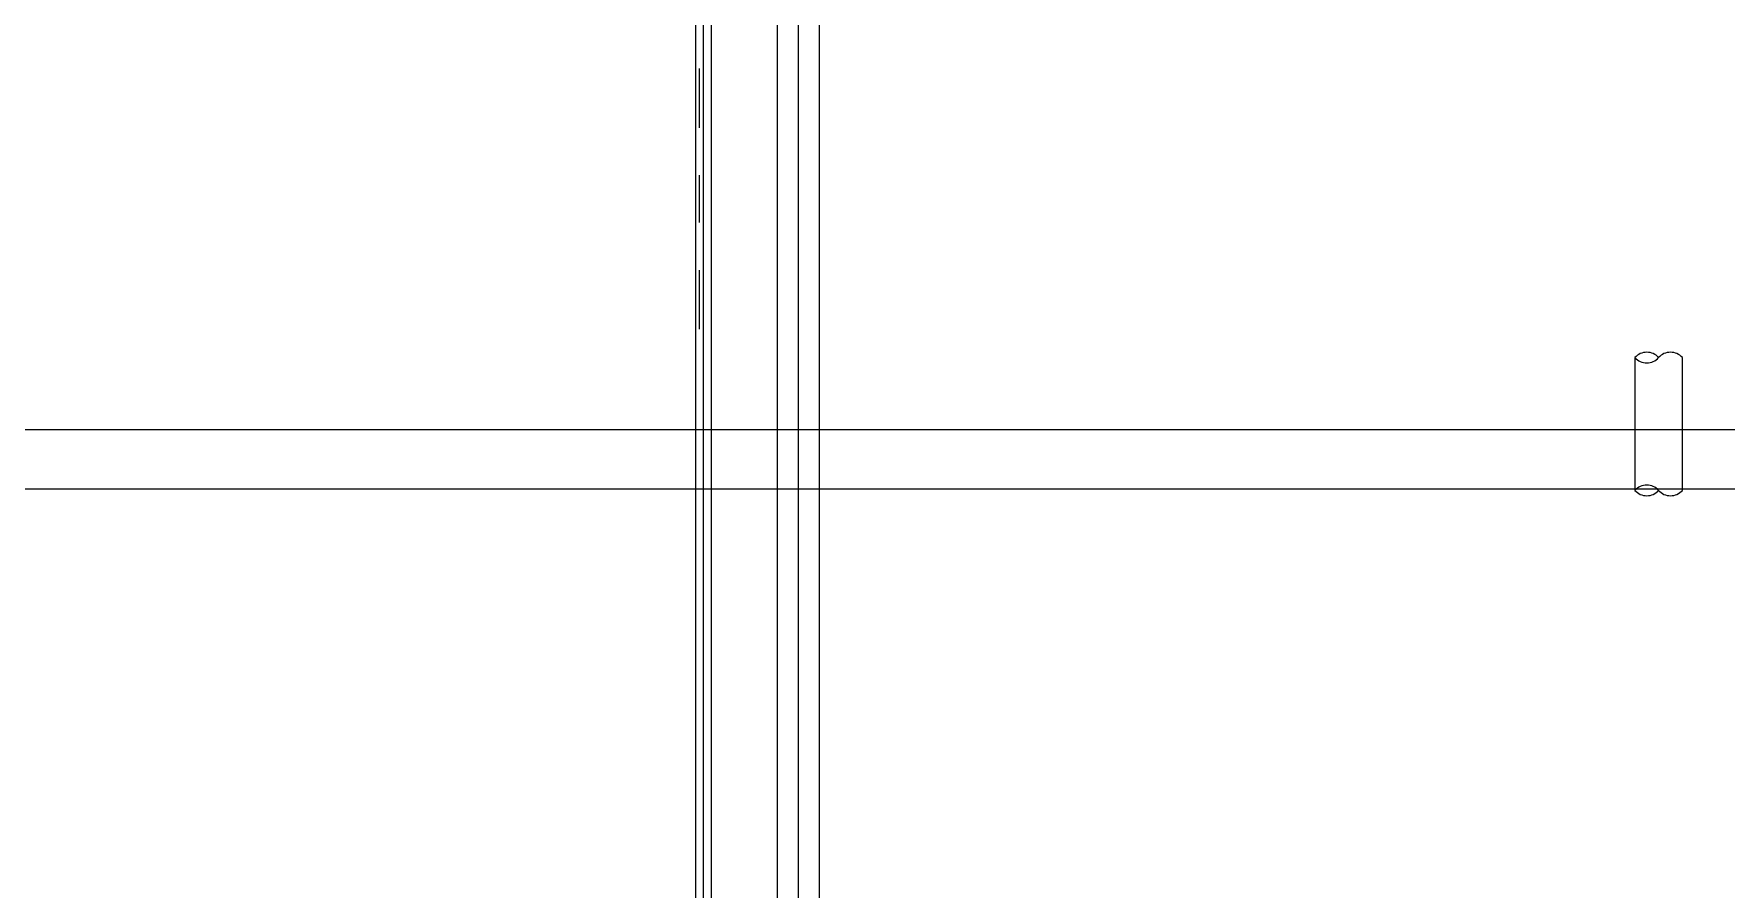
# Model space of a CAD drawing. Header units: metres. Extents: x 529352 to 529741, y 2674804 to 2675132.
# Drawn here: x 529552.108 to 529555.679, y 2674996.509 to 2674998.313 of the extents above; entities that cross this region are included whole.
import ezdxf

# ---------------------------------------------------------------- set-up
doc = ezdxf.new("R2010")
doc.units = ezdxf.units.M
doc.linetypes.add('CENTER', pattern=[2, 1.25, -0.25, 0.25, -0.25])
doc.linetypes.add('CENTER2', pattern=[1.125, 0.75, -0.125, 0.125, -0.125])
doc.layers.add('IDT', color=7, linetype='Continuous')

# ---------------------------------------------------------------- blocks, each defined once
blk = doc.blocks.new('IDT')
at = {"layer": 'IDT', "color": 0, "lineweight": 0}
for p, q in [((15.5735, 21.8207), (15.5735, 14.662)), ((15.5735, 21.8207), (15.5735, 14.662)), ((15.6625, 14.662), (15.6625, 21.8207)), ((15.6625, 14.662), (15.6625, 21.8207)), ((15.8014, 21.7079), (15.8014, 17.1033)), ((15.8014, 21.7079), (15.8014, 17.1033)), ((15.8354, 17.1033), (15.8354, 21.7079)), ((15.8354, 17.1033), (15.8354, 21.7079)), ((15.8014, 17.1033), (15.8014, 14.3103)), ((15.8014, 17.1033), (15.8014, 14.3103)), ((15.8354, 14.3103), (15.8354, 17.1033)), ((15.8354, 14.3103), (15.8354, 17.1033))]:
    blk.add_line(p, q, dxfattribs=at)
at = {"layer": 'IDT', "color": 0, "linetype": 'CENTER2', "lineweight": 0, "ltscale": 500}
for p, q in [((15.618, 21.8207), (15.618, 14.1816)), ((15.618, 21.8207), (15.618, 14.1816)), ((15.8184, 21.7079), (15.8184, 14.3103)), ((15.8184, 21.7079), (15.8184, 14.3103))]:
    blk.add_line(p, q, dxfattribs=at)
at = {"layer": 'IDT', "color": 0}
for p, q in [((12.6025, 16.8104), (19.5525, 16.8104)), ((13.7525, 16.8129), (13.7525, 16.5329)), ((13.8525, 16.5329), (13.8525, 16.8129)), ((12.7275, 16.6854), (19.4275, 16.6854))]:
    blk.add_line(p, q, dxfattribs=at)
at = {"layer": 'IDT', "color": 8, "linetype": 'CENTER', "ltscale": 0.1}
blk.add_line((15.8275, 7.4232), (15.8275, 16.5476), dxfattribs=at)
at = {"layer": 'IDT', "color": 0}
for centre, start, end in [((13.7775, 16.7908), 41.4628, 138.5372), ((13.8275, 16.7908), 41.4628, 138.5372), ((13.8275, 16.835), 221.4628, 318.5372), ((13.8275, 16.5108), 41.4628, 138.5372), ((13.7775, 16.555), 221.4628, 318.5372), ((13.8275, 16.555), 221.4628, 318.5372)]:
    blk.add_arc(centre, 0.0334, start, end, dxfattribs=at)

msp = doc.modelspace()

# ---------------------------------------------------------------- block references
at = {"layer": 'IDT', "color": 8, "rotation": 180}
msp.add_blockref('IDT', (529569.3393, 2675014.163), dxfattribs=at)

doc.saveas('drawing.dxf')
